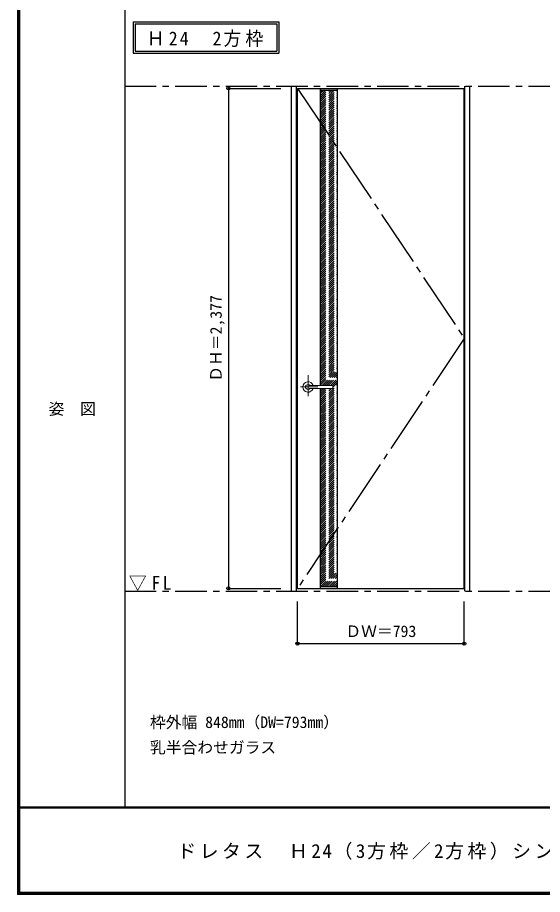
# Model space of a CAD drawing. Units: millimetres, scale not verified. Extents: x -6000 to 5700, y -4307 to 4260.
# Drawn here: x -6000 to -3503, y -4205 to -36 of the extents above; entities that cross this region are included whole.
import ezdxf
from ezdxf.enums import TextEntityAlignment as Align

# ---------------------------------------------------------------- set-up
doc = ezdxf.new("R2010")
doc.units = ezdxf.units.MM
doc.header["$LTSCALE"] = 30
doc.header["$PDMODE"] = 32
doc.header["$PDSIZE"] = 15
for name, pattern in [('CHAIN1', [8, 5, -1, 1, -1]), ('CHAIN2', [12, 9, -1, 1, -1]), ('DASHED1', [1.8, 1.2, -0.6])]:
    doc.linetypes.add(name, pattern=pattern)
for name, color, linetype in [('0-1_通り芯', 7, 'CHAIN1'), ('0-2_扉', 3, 'Continuous'), ('0-3_仕上げ', 3, 'Continuous'), ('0-4_枠', 3, 'Continuous'), ('0-7', 7, 'CHAIN2'), ('0-A_文字', 7, 'Continuous'), ('0-B_寸法', 7, 'Continuous'), ('0-C_ハッチ', 4, 'DASHED1'), ('F-1_枠', 6, 'Continuous'), ('F-A_文字', 7, 'Continuous')]:
    doc.layers.add(name, color=color, linetype=linetype)
doc.layers.add('0-5_レバー', color=7, linetype='Continuous', lineweight=18)
doc.styles.add('ＭＳ ゴシック', font='')
doc.styles.get('ＭＳ ゴシック').set_extended_font_data('MS Gothic')

msp = doc.modelspace()

# ---------------------------------------------------------------- linework, layer by layer
at = {"layer": '0-1_通り芯'}
for p, q in [((-5490, -362.5), (3436.4, -362.5)), ((-5490, -2762.5), (3436.4, -2762.5))]:
    msp.add_line(p, q, dxfattribs=at)
at = {"layer": '0-2_扉'}
for p, q in [((-4668.4, -372.5), (-3875.4, -372.5)), ((-4668.4, -2749.5), (-4668.4, -372.5)), ((-3875.4, -2749.5), (-3875.4, -372.5)), ((-4668.4, -2749.5), (-3875.4, -2749.5))]:
    msp.add_line(p, q, dxfattribs=at)
at = {"layer": '0-3_仕上げ'}
for p, q in [((-4558.4, -1785), (-4558.4, -372.5)), ((-4478.4, -2749.5), (-4478.4, -372.5)), ((-4558.4, -2749.5), (-4558.4, -1799))]:
    msp.add_line(p, q, dxfattribs=at)
at = {"layer": '0-3_仕上げ', "color": 7}
for p, q in [((-4558.4, -380.5), (-4478.4, -380.5)), ((-4558.4, -2741.5), (-4478.4, -2741.5))]:
    msp.add_line(p, q, dxfattribs=at)
at = {"layer": '0-4_枠'}
for p, q in [((-4697.4, -2762.5), (-4697.4, -362.5)), ((-4673.4, -2762.5), (-4673.4, -362.5)), ((-3873.4, -2762.5), (-3873.4, -362.5)), ((-3849.4, -2762.5), (-3849.4, -362.5))]:
    msp.add_line(p, q, dxfattribs=at)
at = {"layer": '0-5_レバー', "color": 4, "linetype": 'CHAIN1'}
for p, q in [((-4617.9, -1735.54), (-4617.9, -1835.39)), ((-4571.1, -1792), (-4654.12, -1792))]:
    msp.add_line(p, q, dxfattribs=at)
at = {"layer": '0-5_レバー'}
for q in [(-4500.9, -1786.51), (-4500.9, -1797.5)]:
    msp.add_line((-4500.9, -1792), q, dxfattribs=at)
for points in [[(-4607.94, -1785.01), (-4608.71, -1784.22), (-4610.68, -1782.85), (-4612.92, -1781.84), (-4615.36, -1781.21), (-4617.9, -1781), (-4620.44, -1781.21), (-4622.87, -1781.84), (-4625.12, -1782.85), (-4627.09, -1784.22), (-4628.71, -1785.89), (-4629.91, -1787.79), (-4630.65, -1789.85), (-4630.9, -1792), (-4630.65, -1794.15), (-4629.91, -1796.21), (-4628.71, -1798.11), (-4627.09, -1799.78), (-4625.12, -1801.15), (-4622.87, -1802.16), (-4620.44, -1802.79), (-4617.9, -1803), (-4615.36, -1802.79), (-4612.92, -1802.16), (-4610.68, -1801.15), (-4608.71, -1799.78), (-4607.94, -1798.99)], [(-4502.4, -1785), (-4512.13, -1785), (-4522.31, -1785), (-4531.91, -1785), (-4540.9, -1785), (-4549.31, -1785), (-4557.12, -1785), (-4563.94, -1785), (-4570.24, -1785), (-4576, -1785), (-4581.25, -1785), (-4586.04, -1785), (-4590.69, -1785), (-4594.9, -1785), (-4598.65, -1785), (-4600.65, -1785), (-4602.5, -1785), (-4604.51, -1785.01), (-4606.92, -1785.01), (-4608.41, -1785.01), (-4609.95, -1785.01), (-4611.47, -1785.01), (-4612.57, -1785.01), (-4613.03, -1785.01), (-4613.03, -1785.02)], [(-4502.4, -1785), (-4511.48, -1785), (-4511.88, -1785)], [(-4612.88, -1798.99), (-4612.75, -1798.99), (-4612.31, -1798.99), (-4611.59, -1798.99), (-4610.57, -1798.99), (-4609.31, -1798.99), (-4607.96, -1798.99), (-4605.1, -1798.99), (-4602.12, -1799), (-4599.1, -1799), (-4596.06, -1799), (-4592.99, -1799), (-4589.91, -1799), (-4585.91, -1799), (-4581.5, -1799), (-4576.53, -1799), (-4571, -1799), (-4564.91, -1799), (-4558.26, -1799), (-4551.05, -1799), (-4542.46, -1799), (-4533.2, -1799), (-4523.26, -1799), (-4512.65, -1799), (-4502.4, -1799)]]:
    msp.add_lwpolyline(points, dxfattribs=at)
for centre, radius, start, end in [((-4617.9, -1792), 24.55, 16.59952, 343.36736), ((-4502.4, -1786.5), 1.5, 0.00847, 89.9163), ((-4502.4, -1786.5), 1.5, 360, 90.17419), ((-4502.4, -1797.5), 1.5, 270.16419, 0), ((-4502.4, -1797.5), 1.5, 269.91059, 359.99153)]:
    msp.add_arc(centre, radius, start, end, dxfattribs=at)
at = {"layer": '0-7'}
for p, q in [((-4668.4, -372.5), (-3875.4, -1561)), ((-3875.4, -1561), (-4668.4, -2749.5))]:
    msp.add_line(p, q, dxfattribs=at)
at = {"layer": '0-A_文字'}
for p, q in [((-5450, -55.5), (-5450, -205.5)), ((-5440, -65.5), (-5440, -195.5)), ((-5440, -65.5), (-4767.38, -65.5)), ((-4767.38, -65.5), (-4767.38, -195.5)), ((-5450, -205.5), (-4757.38, -205.5)), ((-5440, -195.5), (-4767.38, -195.5))]:
    msp.add_line(p, q, dxfattribs=at)
msp.add_lwpolyline([(-5450, -55.5), (-4757.38, -55.5), (-4757.38, -205.5)], dxfattribs=at)
at = {"layer": '0-B_寸法', "color": 4}
for p, q in [((-4997.4, -372.5), (-4747.4, -372.5)), ((-4997.4, -372.5), (-4997.4, -2749.5)), ((-4997.4, -2749.5), (-4747.4, -2749.5)), ((-4668.4, -3012.5), (-4668.4, -2812.5)), ((-3875.4, -3012.5), (-3875.4, -2812.5)), ((-4668.4, -3012.5), (-3875.4, -3012.5))]:
    msp.add_line(p, q, dxfattribs=at)
at = {"layer": '0-B_寸法'}
for p in [(-4997.4, -372.5), (-4997.4, -2749.5), (-4668.4, -3012.5), (-3875.4, -3012.5)]:
    msp.add_point(p, dxfattribs=at)
at = {"layer": '0-C_ハッチ'}
for p, q in [((-4558.4, -385.83), (-4553.07, -380.5)), ((-4558.4, -395.73), (-4543.17, -380.5)), ((-4558.4, -405.63), (-4533.27, -380.5)), ((-4558.4, -415.53), (-4523.37, -380.5)), ((-4558.4, -425.42), (-4513.48, -380.5)), ((-4558.4, -435.32), (-4503.58, -380.5)), ((-4558.4, -455.12), (-4483.78, -380.5)), ((-4558.4, -445.22), (-4493.68, -380.5)), ((-4558.4, -465.02), (-4478.4, -385.02)), ((-4558.4, -474.92), (-4478.4, -394.92)), ((-4558.4, -484.82), (-4478.4, -404.82)), ((-4558.4, -494.72), (-4478.4, -414.72)), ((-4558.4, -504.62), (-4478.4, -424.62)), ((-4558.4, -514.52), (-4478.4, -434.52)), ((-4558.4, -524.42), (-4478.4, -444.42)), ((-4558.4, -534.32), (-4478.4, -454.32)), ((-4558.4, -544.22), (-4479.7, -465.52)), ((-4558.4, -554.12), (-4478.4, -474.12)), ((-4558.4, -564.02), (-4478.4, -484.02)), ((-4558.4, -573.92), (-4478.4, -493.92)), ((-4558.4, -583.82), (-4478.4, -503.82)), ((-4558.4, -593.72), (-4478.4, -513.72)), ((-4558.4, -603.62), (-4478.4, -523.62)), ((-4558.4, -613.52), (-4478.4, -533.52)), ((-4558.4, -623.41), (-4478.4, -543.41)), ((-4558.4, -633.31), (-4478.4, -553.31)), ((-4558.4, -643.21), (-4479.7, -564.51)), ((-4558.4, -653.11), (-4478.4, -573.11)), ((-4558.4, -663.01), (-4478.4, -583.01)), ((-4558.4, -672.91), (-4478.4, -592.91)), ((-4558.4, -682.81), (-4478.4, -602.81)), ((-4558.4, -692.71), (-4478.4, -612.71)), ((-4558.4, -702.61), (-4478.4, -622.61)), ((-4558.4, -712.51), (-4478.4, -632.51)), ((-4558.4, -722.41), (-4478.4, -642.41)), ((-4558.4, -732.31), (-4478.4, -652.31)), ((-4558.4, -742.21), (-4479.7, -663.51)), ((-4558.4, -752.11), (-4478.4, -672.11)), ((-4558.4, -762.01), (-4478.4, -682.01)), ((-4558.4, -771.91), (-4478.4, -691.91)), ((-4558.4, -781.81), (-4478.4, -701.81)), ((-4558.4, -791.71), (-4478.4, -711.71)), ((-4558.4, -801.61), (-4478.4, -721.61)), ((-4558.4, -811.51), (-4478.4, -731.51)), ((-4558.4, -821.4), (-4478.4, -741.4)), ((-4558.4, -831.3), (-4478.4, -751.3)), ((-4558.4, -841.2), (-4479.7, -762.5)), ((-4558.4, -851.1), (-4478.4, -771.1)), ((-4558.4, -861), (-4478.4, -781)), ((-4558.4, -870.9), (-4478.4, -790.9)), ((-4558.4, -880.8), (-4478.4, -800.8)), ((-4558.4, -890.7), (-4478.4, -810.7)), ((-4558.4, -900.6), (-4478.4, -820.6)), ((-4558.4, -910.5), (-4478.4, -830.5)), ((-4558.4, -920.4), (-4478.4, -840.4)), ((-4558.4, -930.3), (-4478.4, -850.3)), ((-4558.4, -940.2), (-4478.4, -860.2)), ((-4558.4, -950.1), (-4478.4, -870.1)), ((-4558.4, -960), (-4478.4, -880)), ((-4558.4, -969.9), (-4478.4, -889.9)), ((-4558.4, -979.8), (-4478.4, -899.8)), ((-4558.4, -989.7), (-4478.4, -909.7)), ((-4558.4, -999.6), (-4478.4, -919.6)), ((-4558.4, -1009.5), (-4478.4, -929.5)), ((-4558.4, -1019.39), (-4478.4, -939.39)), ((-4558.4, -1029.29), (-4478.4, -949.29)), ((-4558.4, -1039.19), (-4478.4, -959.19)), ((-4558.4, -1049.09), (-4478.4, -969.09)), ((-4558.4, -1058.99), (-4478.4, -978.99)), ((-4558.4, -1068.89), (-4478.4, -988.89)), ((-4558.4, -1078.79), (-4478.4, -998.79)), ((-4558.4, -1088.69), (-4478.4, -1008.69)), ((-4558.4, -1098.59), (-4478.4, -1018.59)), ((-4558.4, -1108.49), (-4478.4, -1028.49)), ((-4558.4, -1118.39), (-4478.4, -1038.39)), ((-4558.4, -1128.29), (-4478.4, -1048.29)), ((-4558.4, -1138.19), (-4478.4, -1058.19)), ((-4558.4, -1148.09), (-4478.4, -1068.09)), ((-4558.4, -1157.99), (-4478.4, -1077.99)), ((-4558.4, -1167.89), (-4478.4, -1087.89)), ((-4558.4, -1177.79), (-4478.4, -1097.79)), ((-4558.4, -1187.69), (-4478.4, -1107.69)), ((-4558.4, -1197.59), (-4478.4, -1117.59)), ((-4558.4, -1207.48), (-4478.4, -1127.48)), ((-4558.4, -1217.38), (-4478.4, -1137.38)), ((-4558.4, -1227.28), (-4478.4, -1147.28)), ((-4558.4, -1237.18), (-4478.4, -1157.18)), ((-4558.4, -1247.08), (-4478.4, -1167.08)), ((-4558.4, -1256.98), (-4478.4, -1176.98)), ((-4558.4, -1266.88), (-4478.4, -1186.88)), ((-4558.4, -1276.78), (-4478.4, -1196.78)), ((-4558.4, -1286.68), (-4478.4, -1206.68)), ((-4558.4, -1296.58), (-4478.4, -1216.58)), ((-4558.4, -1306.48), (-4478.4, -1226.48)), ((-4558.4, -1316.38), (-4478.4, -1236.38)), ((-4558.4, -1326.28), (-4478.4, -1246.28)), ((-4558.4, -1336.18), (-4478.4, -1256.18)), ((-4558.4, -1346.08), (-4478.4, -1266.08)), ((-4558.4, -1355.98), (-4478.4, -1275.98)), ((-4558.4, -1365.88), (-4478.4, -1285.88)), ((-4558.4, -1375.78), (-4478.4, -1295.78)), ((-4558.4, -1385.68), (-4478.4, -1305.68)), ((-4558.4, -1395.58), (-4478.4, -1315.58)), ((-4558.4, -1405.47), (-4478.4, -1325.47)), ((-4558.4, -1415.37), (-4478.4, -1335.37)), ((-4558.4, -1425.27), (-4478.4, -1345.27)), ((-4558.4, -1435.17), (-4478.4, -1355.17)), ((-4558.4, -1445.07), (-4478.4, -1365.07)), ((-4558.4, -1454.97), (-4478.4, -1374.97)), ((-4558.4, -1464.87), (-4478.4, -1384.87)), ((-4558.4, -1474.77), (-4478.4, -1394.77)), ((-4558.4, -1484.67), (-4478.4, -1404.67)), ((-4558.4, -1494.57), (-4478.4, -1414.57)), ((-4558.4, -1504.47), (-4478.4, -1424.47)), ((-4558.4, -1514.37), (-4478.4, -1434.37)), ((-4558.4, -1524.27), (-4478.4, -1444.27)), ((-4558.4, -1534.17), (-4478.4, -1454.17)), ((-4558.4, -1544.07), (-4478.4, -1464.07)), ((-4558.4, -1553.97), (-4478.4, -1473.97)), ((-4558.4, -1563.87), (-4478.4, -1483.87)), ((-4558.4, -1573.77), (-4478.4, -1493.77)), ((-4558.4, -1583.67), (-4478.4, -1503.67)), ((-4558.4, -1593.57), (-4478.4, -1513.57)), ((-4558.4, -1603.46), (-4478.4, -1523.46)), ((-4558.4, -1613.36), (-4478.4, -1533.36)), ((-4558.4, -1623.26), (-4478.4, -1543.26)), ((-4558.4, -1633.16), (-4478.4, -1553.16)), ((-4558.4, -1643.06), (-4478.4, -1563.06)), ((-4558.4, -1652.96), (-4478.4, -1572.96)), ((-4558.4, -1662.86), (-4478.4, -1582.86)), ((-4558.4, -1672.76), (-4478.4, -1592.76)), ((-4558.4, -1682.66), (-4478.4, -1602.66)), ((-4558.4, -1692.56), (-4478.4, -1612.56)), ((-4558.4, -1702.46), (-4478.4, -1622.46)), ((-4558.4, -1712.36), (-4478.4, -1632.36)), ((-4558.4, -1722.26), (-4478.4, -1642.26)), ((-4558.4, -1732.16), (-4478.4, -1652.16)), ((-4558.4, -1742.06), (-4478.4, -1662.06)), ((-4558.4, -1751.96), (-4478.4, -1671.96)), ((-4558.4, -1761.86), (-4478.4, -1681.86)), ((-4558.4, -1771.76), (-4478.4, -1691.76)), ((-4558.4, -1781.66), (-4478.4, -1701.66)), ((-4551.85, -1785), (-4478.4, -1711.56)), ((-4541.95, -1785), (-4478.4, -1721.45)), ((-4532.05, -1785), (-4478.4, -1731.35)), ((-4522.15, -1785), (-4478.4, -1741.25)), ((-4512.25, -1785), (-4478.4, -1751.15)), ((-4558.4, -1860.85), (-4478.4, -1780.85)), ((-4558.4, -1870.75), (-4478.4, -1790.75)), ((-4502.37, -1785.03), (-4478.4, -1761.05)), ((-4500.9, -1793.45), (-4478.4, -1770.95)), ((-4558.4, -1801.45), (-4555.94, -1799)), ((-4558.4, -1811.35), (-4546.04, -1799)), ((-4558.4, -1821.25), (-4536.15, -1799)), ((-4558.4, -1831.15), (-4526.25, -1799)), ((-4558.4, -1841.05), (-4516.35, -1799)), ((-4558.4, -1850.95), (-4506.45, -1799)), ((-4558.4, -1880.65), (-4478.4, -1800.65)), ((-4558.4, -1890.55), (-4478.4, -1810.55)), ((-4558.4, -1900.45), (-4478.4, -1820.45)), ((-4558.4, -1910.35), (-4478.4, -1830.35)), ((-4558.4, -1920.25), (-4478.4, -1840.25)), ((-4558.4, -1930.15), (-4478.4, -1850.15)), ((-4558.4, -1940.05), (-4478.4, -1860.05)), ((-4558.4, -1949.95), (-4478.4, -1869.95)), ((-4558.4, -1959.85), (-4478.4, -1879.85)), ((-4558.4, -1969.75), (-4478.4, -1889.75)), ((-4558.4, -1979.65), (-4478.4, -1899.65)), ((-4558.4, -1989.55), (-4478.4, -1909.55)), ((-4558.4, -1999.44), (-4478.4, -1919.44)), ((-4558.4, -2009.34), (-4478.4, -1929.34)), ((-4558.4, -2019.24), (-4478.4, -1939.24)), ((-4558.4, -2029.14), (-4478.4, -1949.14)), ((-4558.4, -2039.04), (-4478.4, -1959.04)), ((-4558.4, -2048.94), (-4478.4, -1968.94)), ((-4558.4, -2058.84), (-4478.4, -1978.84)), ((-4558.4, -2068.74), (-4478.4, -1988.74)), ((-4558.4, -2078.64), (-4478.4, -1998.64)), ((-4558.4, -2088.54), (-4478.4, -2008.54)), ((-4558.4, -2098.44), (-4478.4, -2018.44)), ((-4558.4, -2108.34), (-4478.4, -2028.34)), ((-4558.4, -2118.24), (-4478.4, -2038.24)), ((-4558.4, -2128.14), (-4478.4, -2048.14)), ((-4558.4, -2138.04), (-4478.4, -2058.04)), ((-4558.4, -2147.94), (-4478.4, -2067.94)), ((-4558.4, -2157.84), (-4478.4, -2077.84)), ((-4558.4, -2167.74), (-4478.4, -2087.74)), ((-4558.4, -2177.64), (-4478.4, -2097.64)), ((-4558.4, -2187.53), (-4478.4, -2107.53)), ((-4558.4, -2197.43), (-4478.4, -2117.43)), ((-4558.4, -2207.33), (-4478.4, -2127.33)), ((-4558.4, -2217.23), (-4478.4, -2137.23)), ((-4558.4, -2227.13), (-4478.4, -2147.13)), ((-4558.4, -2237.03), (-4478.4, -2157.03)), ((-4558.4, -2246.93), (-4478.4, -2166.93)), ((-4558.4, -2256.83), (-4478.4, -2176.83)), ((-4558.4, -2266.73), (-4478.4, -2186.73)), ((-4558.4, -2276.63), (-4478.4, -2196.63)), ((-4558.4, -2286.53), (-4478.4, -2206.53)), ((-4558.4, -2296.43), (-4478.4, -2216.43)), ((-4558.4, -2306.33), (-4478.4, -2226.33)), ((-4558.4, -2316.23), (-4478.4, -2236.23)), ((-4558.4, -2326.13), (-4478.4, -2246.13)), ((-4558.4, -2336.03), (-4478.4, -2256.03)), ((-4558.4, -2345.93), (-4478.4, -2265.93)), ((-4558.4, -2355.83), (-4478.4, -2275.83)), ((-4558.4, -2365.73), (-4478.4, -2285.73)), ((-4558.4, -2375.63), (-4478.4, -2295.63)), ((-4558.4, -2385.52), (-4478.4, -2305.52)), ((-4558.4, -2395.42), (-4478.4, -2315.42)), ((-4558.4, -2405.32), (-4478.4, -2325.32)), ((-4558.4, -2415.22), (-4478.4, -2335.22)), ((-4558.4, -2425.12), (-4478.4, -2345.12)), ((-4558.4, -2435.02), (-4478.4, -2355.02)), ((-4558.4, -2444.92), (-4478.4, -2364.92)), ((-4558.4, -2454.82), (-4478.4, -2374.82)), ((-4558.4, -2464.72), (-4478.4, -2384.72)), ((-4558.4, -2474.62), (-4478.4, -2394.62)), ((-4558.4, -2484.52), (-4478.4, -2404.52)), ((-4558.4, -2494.42), (-4478.4, -2414.42)), ((-4558.4, -2504.32), (-4478.4, -2424.32)), ((-4558.4, -2514.22), (-4478.4, -2434.22)), ((-4558.4, -2524.12), (-4478.4, -2444.12)), ((-4558.4, -2534.02), (-4478.4, -2454.02)), ((-4558.4, -2543.92), (-4478.4, -2463.92)), ((-4558.4, -2553.82), (-4478.4, -2473.82)), ((-4558.4, -2563.72), (-4478.4, -2483.72)), ((-4558.4, -2573.62), (-4478.4, -2493.62)), ((-4558.4, -2583.51), (-4478.4, -2503.51)), ((-4558.4, -2593.41), (-4478.4, -2513.41)), ((-4558.4, -2603.31), (-4478.4, -2523.31)), ((-4558.4, -2613.21), (-4478.4, -2533.21)), ((-4558.4, -2623.11), (-4478.4, -2543.11)), ((-4558.4, -2633.01), (-4478.4, -2553.01)), ((-4558.4, -2642.91), (-4478.4, -2562.91)), ((-4558.4, -2652.81), (-4478.4, -2572.81)), ((-4558.4, -2662.71), (-4478.4, -2582.71)), ((-4558.4, -2672.61), (-4478.4, -2592.61)), ((-4558.4, -2682.51), (-4478.4, -2602.51)), ((-4558.4, -2692.41), (-4478.4, -2612.41)), ((-4558.4, -2702.31), (-4478.4, -2622.31)), ((-4558.4, -2712.21), (-4478.4, -2632.21)), ((-4558.4, -2722.11), (-4478.4, -2642.11)), ((-4558.4, -2732.01), (-4478.4, -2652.01)), ((-4557.99, -2741.5), (-4478.4, -2661.91)), ((-4548.09, -2741.5), (-4478.4, -2671.81)), ((-4538.19, -2741.5), (-4478.4, -2681.71)), ((-4528.29, -2741.5), (-4478.4, -2691.61)), ((-4518.4, -2741.5), (-4478.4, -2701.5)), ((-4508.5, -2741.5), (-4478.4, -2711.4)), ((-4498.6, -2741.5), (-4478.4, -2721.3)), ((-4488.7, -2741.5), (-4478.4, -2731.2)), ((-4478.8, -2741.5), (-4478.4, -2741.1))]:
    msp.add_line(p, q, dxfattribs=at)
at = {"layer": 'F-1_枠'}
for p, q in [((-6000, 4175), (-6000, -4205)), ((-5995, 4175), (-5995, -4205)), ((-5990, 4175), (-5990, -4205)), ((-5490, 4175), (-5490, -3790)), ((5700, -3790), (-6000, -3790)), ((5700, -3795), (-6000, -3795)), ((5700, -4195), (-6000, -4195)), ((5700, -4200), (-6000, -4200)), ((5700, -4205), (-6000, -4205))]:
    msp.add_line(p, q, dxfattribs=at)

# ---------------------------------------------------------------- texts
at = {"layer": '0-1_通り芯', "insert": (-5471.25, -2762.5), "char_height": 65.98, "attachment_point": 7, "style": 'ＭＳ ゴシック'}
msp.add_mtext('\\T1.26;\\W0.95;▽FL', dxfattribs=at)
at = {"layer": '0-A_文字', "style": 'ＭＳ ゴシック'}
for s, p in [('枠外幅 848mm（DW=793mm）', (-5370, -3430)), ('乳半合わせガラス', (-5370, -3550))]:
    msp.add_text(s, height=54.99, dxfattribs=at).set_placement(p, align=Align.BOTTOM_LEFT)
at = {"layer": '0-A_文字', "insert": (-5385.34, -175.5), "char_height": 65.98, "attachment_point": 7, "style": 'ＭＳ ゴシック'}
msp.add_mtext('\\T1.22;\\W0.95;Ｈ24\u30002方枠', dxfattribs=at)
at = {"layer": '0-B_寸法', "style": 'ＭＳ ゴシック'}
msp.add_text('ＤＨ＝2,377', height=54.99, rotation=90, dxfattribs=at).set_placement((-5012.4, -1767.25), align=Align.BOTTOM_LEFT)
msp.add_text('ＤＷ＝793', height=54.99, dxfattribs=at).set_placement((-4440.65, -2997.5), align=Align.BOTTOM_LEFT)
at = {"layer": 'F-A_文字', "style": 'ＭＳ ゴシック'}
msp.add_text('姿\u3000図', height=54.99, dxfattribs=at).set_placement((-5852.5, -1940.25), align=Align.BOTTOM_LEFT)
at = {"layer": 'F-A_文字', "insert": (-5240, -4040), "char_height": 65.98, "attachment_point": 7, "style": 'ＭＳ ゴシック'}
msp.add_mtext('\\T1.18;ドレタス\u3000Ｈ24（3方枠／2方枠）シングルドア／トイレドア\u3000Ｂ－ＸＭ', dxfattribs=at)

doc.saveas('drawing.dxf')
